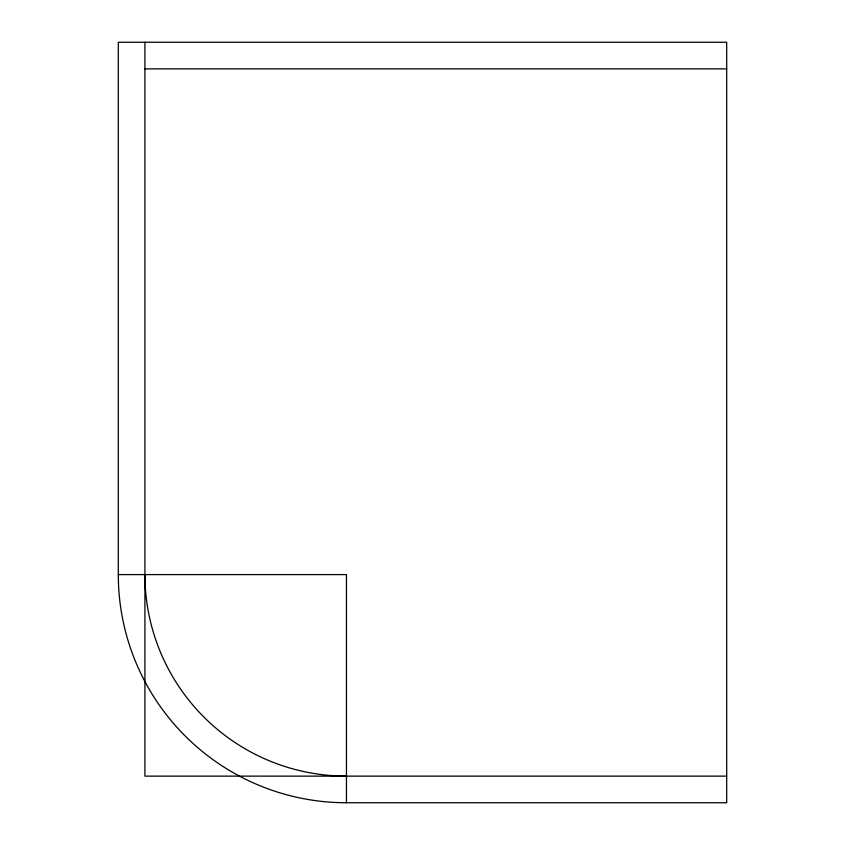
<?xml version="1.0" encoding="UTF-8"?>
<svg xmlns="http://www.w3.org/2000/svg" width="845" height="845" viewBox="0 0 845 845"><rect width="100%" height="100%" fill="white"/><g stroke="black" fill="none" stroke-linecap="round" stroke-linejoin="round"><path stroke-width="1.27" d="M144.917 68.867L726.7 68.867M118.3 574.6L346.45 574.6L346.45 802.75L726.7 802.75L726.7 42.25L118.3 42.25L118.3 574.6A228.15 228.15 0 0 0 346.45 802.75M726.7 776.132L144.917 776.132L144.917 42.25M346.45 776.132A201.532 201.532 0 0 1 144.917 574.6"/></g></svg>
